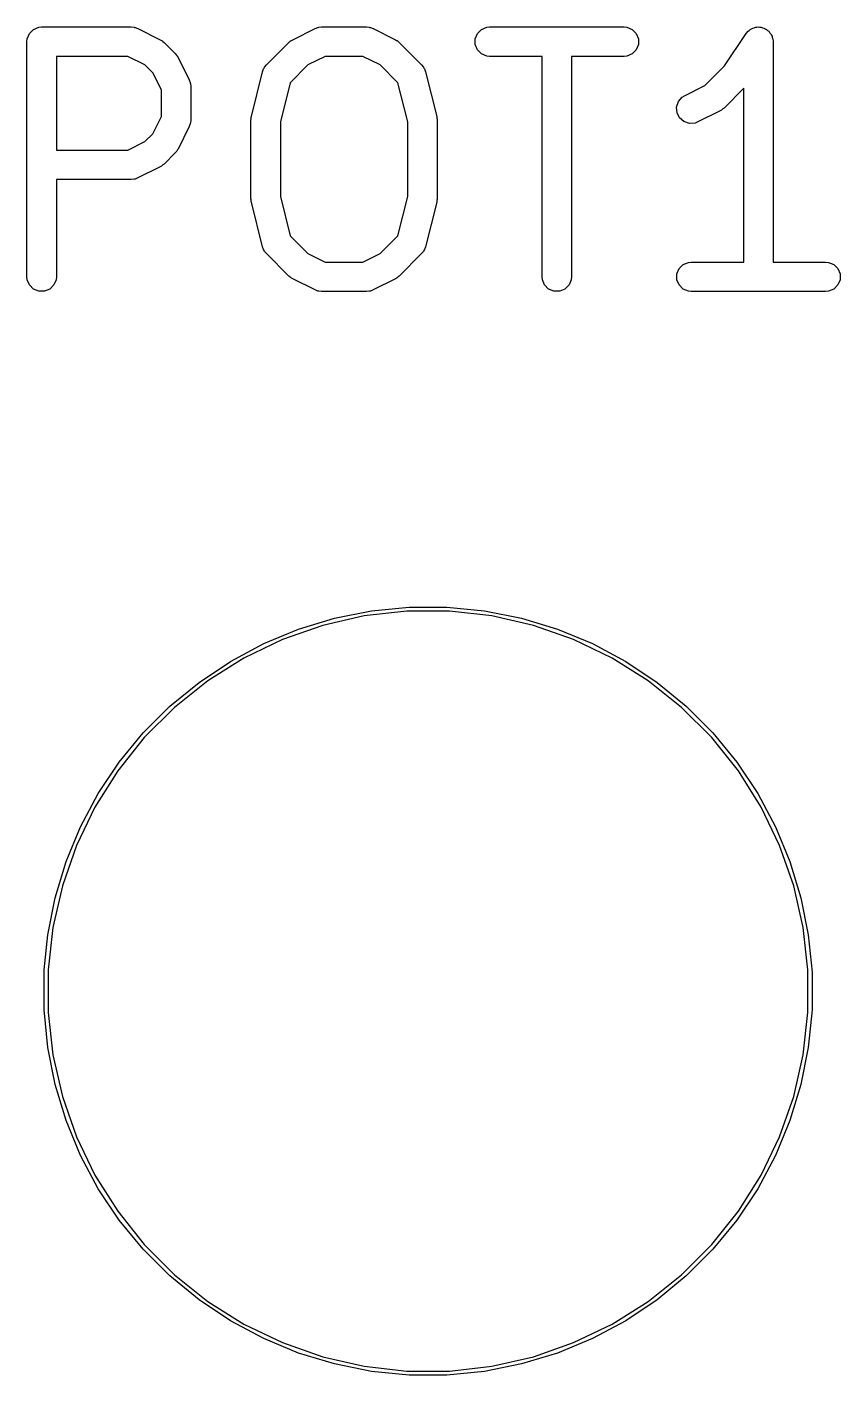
# Model space of a CAD drawing. Header units: inches. Extents: x 3.57 to 5.54, y -5.78 to -1.8.
# Drawn here: x 4.0896 to 4.3618, y -3.6841 to -3.2328 of the extents above; entities that cross this region are included whole.
import ezdxf

# ---------------------------------------------------------------- set-up
doc = ezdxf.new("R2010")
doc.units = ezdxf.units.IN
doc.header["$MEASUREMENT"] = 0
doc.layers.add('F.Silkscreen', color=41, linetype='CONTINUOUS', true_color=0xf2eda1)

msp = doc.modelspace()

# ---------------------------------------------------------------- linework, layer by layer
at = {"layer": 'F.Silkscreen', "linetype": 'CONTINUOUS'}
for p, q in [((4.0897, -3.23673), (4.09044, -3.23496)), ((4.09044, -3.23496), (4.0918, -3.2336)), ((4.0918, -3.2336), (4.09357, -3.23287)), ((4.09357, -3.23287), (4.09453, -3.23277)), ((4.09453, -3.23277), (4.12453, -3.23277)), ((4.12453, -3.23277), (4.12549, -3.23287)), ((4.12549, -3.23287), (4.12565, -3.23293)), ((4.12565, -3.23293), (4.12583, -3.23295)), ((4.12583, -3.23295), (4.12673, -3.23329)), ((4.12673, -3.23329), (4.13423, -3.23704)), ((4.17857, -3.23704), (4.18607, -3.23329)), ((4.18607, -3.23329), (4.18697, -3.23295)), ((4.18697, -3.23295), (4.18715, -3.23293)), ((4.18715, -3.23293), (4.18731, -3.23287)), ((4.18731, -3.23287), (4.18827, -3.23277)), ((4.18827, -3.23277), (4.20327, -3.23277)), ((4.20327, -3.23277), (4.20423, -3.23287)), ((4.20423, -3.23287), (4.20439, -3.23293)), ((4.20439, -3.23293), (4.20457, -3.23295)), ((4.20457, -3.23295), (4.20547, -3.23329)), ((4.20547, -3.23329), (4.21297, -3.23704)), ((4.23969, -3.23673), (4.24042, -3.23496)), ((4.24042, -3.23496), (4.24178, -3.2336)), ((4.24178, -3.2336), (4.24355, -3.23287)), ((4.24355, -3.23287), (4.24451, -3.23277)), ((4.24451, -3.23277), (4.28951, -3.23277)), ((4.28951, -3.23277), (4.29047, -3.23287)), ((4.29047, -3.23287), (4.29224, -3.2336)), ((4.29224, -3.2336), (4.2936, -3.23496)), ((4.2936, -3.23496), (4.29433, -3.23673)), ((4.32318, -3.24581), (4.33041, -3.23496)), ((4.33041, -3.23496), (4.33102, -3.23422)), ((4.33041, -3.23496), (4.33041, -3.23496)), ((4.33041, -3.23496), (4.33041, -3.23496)), ((4.33041, -3.23496), (4.33041, -3.23496)), ((4.33102, -3.23422), (4.33142, -3.23395)), ((4.33142, -3.23395), (4.33177, -3.2336)), ((4.33177, -3.2336), (4.33221, -3.23342)), ((4.33221, -3.23342), (4.33261, -3.23315)), ((4.33261, -3.23315), (4.33309, -3.23305)), ((4.33309, -3.23305), (4.33354, -3.23287)), ((4.33354, -3.23287), (4.33402, -3.23287)), ((4.33402, -3.23287), (4.3345, -3.23277)), ((4.3345, -3.23277), (4.33497, -3.23287)), ((4.33497, -3.23287), (4.33546, -3.23287)), ((4.33546, -3.23287), (4.33591, -3.23305)), ((4.33591, -3.23305), (4.33638, -3.23314)), ((4.33638, -3.23314), (4.33678, -3.23341)), ((4.33678, -3.23341), (4.33723, -3.2336)), ((4.33723, -3.2336), (4.33758, -3.23394)), ((4.33758, -3.23394), (4.33798, -3.23421)), ((4.33798, -3.23421), (4.33825, -3.23461)), ((4.33825, -3.23461), (4.33859, -3.23496)), ((4.33859, -3.23496), (4.33878, -3.2354)), ((4.33878, -3.2354), (4.33905, -3.23581)), ((4.33905, -3.23581), (4.33914, -3.23628)), ((4.33914, -3.23628), (4.33933, -3.23673)), ((4.08961, -3.23769), (4.0897, -3.23673)), ((4.08961, -3.31643), (4.08961, -3.23769)), ((4.13423, -3.23704), (4.13464, -3.2373)), ((4.13464, -3.2373), (4.13476, -3.23735)), ((4.13476, -3.23735), (4.1349, -3.23746)), ((4.1349, -3.23746), (4.13504, -3.23756)), ((4.13504, -3.23756), (4.13513, -3.23765)), ((4.13513, -3.23765), (4.13551, -3.23796)), ((4.13551, -3.23796), (4.13926, -3.24171)), ((4.16979, -3.24546), (4.17729, -3.23796)), ((4.17729, -3.23796), (4.17767, -3.23765)), ((4.17767, -3.23765), (4.17775, -3.23756)), ((4.17775, -3.23756), (4.1779, -3.23746)), ((4.1779, -3.23746), (4.17804, -3.23735)), ((4.17804, -3.23735), (4.17816, -3.2373)), ((4.17816, -3.2373), (4.17857, -3.23704)), ((4.21297, -3.23704), (4.21338, -3.2373)), ((4.21338, -3.2373), (4.2135, -3.23735)), ((4.2135, -3.23735), (4.21364, -3.23746)), ((4.21364, -3.23746), (4.21378, -3.23756)), ((4.21378, -3.23756), (4.21387, -3.23765)), ((4.21387, -3.23765), (4.21425, -3.23796)), ((4.21425, -3.23796), (4.22175, -3.24546)), ((4.23969, -3.23865), (4.23969, -3.23673)), ((4.24042, -3.24043), (4.23969, -3.23865)), ((4.24178, -3.24179), (4.24042, -3.24043)), ((4.2936, -3.24043), (4.29224, -3.24179)), ((4.29433, -3.23865), (4.2936, -3.24043)), ((4.29433, -3.23673), (4.29433, -3.23865)), ((4.33933, -3.23673), (4.33942, -3.23768)), ((4.33942, -3.23768), (4.33942, -3.23769)), ((4.33942, -3.23769), (4.33942, -3.23769)), ((4.33942, -3.23769), (4.33942, -3.23769)), ((4.33942, -3.23769), (4.33942, -3.31151)), ((4.12337, -3.24261), (4.09945, -3.24261)), ((4.09945, -3.24261), (4.09945, -3.27402)), ((4.12911, -3.24549), (4.12337, -3.24261)), ((4.13926, -3.24171), (4.13957, -3.24209)), ((4.13957, -3.24209), (4.13966, -3.24218)), ((4.13966, -3.24218), (4.13976, -3.24232)), ((4.13976, -3.24232), (4.13987, -3.24246)), ((4.13987, -3.24246), (4.13992, -3.24258)), ((4.13992, -3.24258), (4.14018, -3.24299)), ((4.14018, -3.24299), (4.14393, -3.25049)), ((4.18943, -3.24261), (4.18368, -3.24549)), ((4.20211, -3.24261), (4.18943, -3.24261)), ((4.20785, -3.24549), (4.20211, -3.24261)), ((4.24355, -3.24252), (4.24178, -3.24179)), ((4.24451, -3.24261), (4.24355, -3.24252)), ((4.26209, -3.24261), (4.24451, -3.24261)), ((4.26209, -3.31643), (4.26209, -3.24261)), ((4.28951, -3.24261), (4.27193, -3.24261)), ((4.27193, -3.24261), (4.27193, -3.31643)), ((4.29047, -3.24252), (4.28951, -3.24261)), ((4.29224, -3.24179), (4.29047, -3.24252)), ((4.13173, -3.24811), (4.12911, -3.24549)), ((4.1346, -3.25385), (4.13173, -3.24811)), ((4.16475, -3.26275), (4.1685, -3.24775)), ((4.1685, -3.24775), (4.16882, -3.24684)), ((4.16882, -3.24684), (4.16904, -3.24655)), ((4.16904, -3.24655), (4.16918, -3.24621)), ((4.16918, -3.24621), (4.16979, -3.24546)), ((4.18368, -3.24549), (4.17771, -3.25146)), ((4.21382, -3.25146), (4.20785, -3.24549)), ((4.22175, -3.24546), (4.22236, -3.24621)), ((4.22236, -3.24621), (4.2225, -3.24655)), ((4.2225, -3.24655), (4.22271, -3.24684)), ((4.22271, -3.24684), (4.22304, -3.24775)), ((4.22304, -3.24775), (4.22679, -3.26275)), ((4.31659, -3.2524), (4.32318, -3.24581)), ((4.1346, -3.26278), (4.1346, -3.25385)), ((4.14393, -3.25049), (4.14427, -3.25139)), ((4.14427, -3.25139), (4.14428, -3.25157)), ((4.14428, -3.25157), (4.14435, -3.25173)), ((4.14435, -3.25173), (4.14445, -3.25269)), ((4.14445, -3.25269), (4.14445, -3.26394)), ((4.17771, -3.25146), (4.17444, -3.26455)), ((4.21709, -3.26455), (4.21382, -3.25146)), ((4.3098, -3.25579), (4.31659, -3.2524)), ((4.32958, -3.25332), (4.32298, -3.25992)), ((4.32958, -3.31151), (4.32958, -3.25332)), ((4.30712, -3.25958), (4.30773, -3.25775)), ((4.30773, -3.25775), (4.30899, -3.2563)), ((4.30899, -3.2563), (4.3098, -3.25579)), ((4.13173, -3.26852), (4.1346, -3.26278)), ((4.16461, -3.2637), (4.16466, -3.26334)), ((4.16466, -3.26334), (4.16469, -3.26298)), ((4.16469, -3.26298), (4.16472, -3.26291)), ((4.16472, -3.26291), (4.16475, -3.26275)), ((4.22679, -3.26275), (4.22681, -3.26291)), ((4.22681, -3.26291), (4.22684, -3.26298)), ((4.22684, -3.26298), (4.22688, -3.26334)), ((4.22688, -3.26334), (4.22693, -3.2637)), ((4.30726, -3.26149), (4.30712, -3.25958)), ((4.30812, -3.26321), (4.30726, -3.26149)), ((4.30957, -3.26447), (4.30812, -3.26321)), ((4.3217, -3.26084), (4.3142, -3.26459)), ((4.32212, -3.26058), (4.3217, -3.26084)), ((4.32224, -3.26053), (4.32212, -3.26058)), ((4.32237, -3.26042), (4.32224, -3.26053)), ((4.32252, -3.26033), (4.32237, -3.26042)), ((4.32261, -3.26023), (4.32252, -3.26033)), ((4.32298, -3.25992), (4.32261, -3.26023)), ((4.14393, -3.26614), (4.14018, -3.27364)), ((4.14427, -3.26524), (4.14393, -3.26614)), ((4.14428, -3.26506), (4.14427, -3.26524)), ((4.14435, -3.2649), (4.14428, -3.26506)), ((4.14445, -3.26394), (4.14435, -3.2649)), ((4.1646, -3.26394), (4.16462, -3.26377)), ((4.1646, -3.29019), (4.1646, -3.26394)), ((4.16462, -3.26377), (4.16461, -3.2637)), ((4.17444, -3.26455), (4.17444, -3.28958)), ((4.21709, -3.28958), (4.21709, -3.26455)), ((4.22693, -3.2637), (4.22692, -3.26377)), ((4.22692, -3.26377), (4.22694, -3.26394)), ((4.22694, -3.26394), (4.22694, -3.29019)), ((4.31139, -3.26507), (4.30957, -3.26447)), ((4.3133, -3.26494), (4.31139, -3.26507)), ((4.3142, -3.26459), (4.3133, -3.26494)), ((4.12337, -3.27402), (4.12911, -3.27114)), ((4.12911, -3.27114), (4.13173, -3.26852)), ((4.09945, -3.27402), (4.12337, -3.27402)), ((4.13926, -3.27492), (4.13551, -3.27867)), ((4.13957, -3.27454), (4.13926, -3.27492)), ((4.13966, -3.27446), (4.13957, -3.27454)), ((4.13976, -3.27431), (4.13966, -3.27446)), ((4.13987, -3.27417), (4.13976, -3.27431)), ((4.13992, -3.27405), (4.13987, -3.27417)), ((4.14018, -3.27364), (4.13992, -3.27405)), ((4.13423, -3.27959), (4.12673, -3.28334)), ((4.13464, -3.27933), (4.13423, -3.27959)), ((4.13476, -3.27928), (4.13464, -3.27933)), ((4.1349, -3.27917), (4.13476, -3.27928)), ((4.13504, -3.27908), (4.1349, -3.27917)), ((4.13513, -3.27898), (4.13504, -3.27908)), ((4.13551, -3.27867), (4.13513, -3.27898)), ((4.12453, -3.28386), (4.09945, -3.28386)), ((4.09945, -3.28386), (4.09945, -3.31643)), ((4.12549, -3.28376), (4.12453, -3.28386)), ((4.12565, -3.2837), (4.12549, -3.28376)), ((4.12583, -3.28368), (4.12565, -3.2837)), ((4.12673, -3.28334), (4.12583, -3.28368)), ((4.16462, -3.29035), (4.1646, -3.29019)), ((4.16461, -3.29043), (4.16462, -3.29035)), ((4.16466, -3.29079), (4.16461, -3.29043)), ((4.17444, -3.28958), (4.17771, -3.30267)), ((4.21382, -3.30267), (4.21709, -3.28958)), ((4.22693, -3.29043), (4.22688, -3.29079)), ((4.22694, -3.29019), (4.22692, -3.29035)), ((4.22692, -3.29035), (4.22693, -3.29043)), ((4.16469, -3.29115), (4.16466, -3.29079)), ((4.16472, -3.29121), (4.16469, -3.29115)), ((4.16475, -3.29138), (4.16472, -3.29121)), ((4.1685, -3.30638), (4.16475, -3.29138)), ((4.22679, -3.29138), (4.22304, -3.30638)), ((4.22681, -3.29121), (4.22679, -3.29138)), ((4.22684, -3.29115), (4.22681, -3.29121)), ((4.22688, -3.29079), (4.22684, -3.29115)), ((4.17771, -3.30267), (4.18368, -3.30864)), ((4.20785, -3.30864), (4.21382, -3.30267)), ((4.16882, -3.30729), (4.1685, -3.30638)), ((4.16904, -3.30758), (4.16882, -3.30729)), ((4.16918, -3.30792), (4.16904, -3.30758)), ((4.16979, -3.30866), (4.16918, -3.30792)), ((4.22236, -3.30792), (4.22175, -3.30866)), ((4.2225, -3.30758), (4.22236, -3.30792)), ((4.22271, -3.30729), (4.2225, -3.30758)), ((4.22304, -3.30638), (4.22271, -3.30729)), ((4.17729, -3.31616), (4.16979, -3.30866)), ((4.18368, -3.30864), (4.18943, -3.31151)), ((4.18943, -3.31151), (4.20211, -3.31151)), ((4.20211, -3.31151), (4.20785, -3.30864)), ((4.22175, -3.30866), (4.21425, -3.31616)), ((4.30791, -3.3137), (4.30927, -3.31234)), ((4.30927, -3.31234), (4.31104, -3.31161)), ((4.31104, -3.31161), (4.312, -3.31151)), ((4.312, -3.31151), (4.32958, -3.31151)), ((4.33942, -3.31151), (4.357, -3.31151)), ((4.357, -3.31151), (4.35796, -3.31161)), ((4.35796, -3.31161), (4.35973, -3.31234)), ((4.35973, -3.31234), (4.36109, -3.3137)), ((4.0897, -3.31739), (4.08961, -3.31643)), ((4.09044, -3.31917), (4.0897, -3.31739)), ((4.09936, -3.31739), (4.09862, -3.31917)), ((4.09945, -3.31643), (4.09936, -3.31739)), ((4.17767, -3.31647), (4.17729, -3.31616)), ((4.17775, -3.31657), (4.17767, -3.31647)), ((4.1779, -3.31666), (4.17775, -3.31657)), ((4.17804, -3.31678), (4.1779, -3.31666)), ((4.17816, -3.31683), (4.17804, -3.31678)), ((4.17857, -3.31709), (4.17816, -3.31683)), ((4.18607, -3.32084), (4.17857, -3.31709)), ((4.21297, -3.31709), (4.20547, -3.32084)), ((4.21338, -3.31683), (4.21297, -3.31709)), ((4.2135, -3.31678), (4.21338, -3.31683)), ((4.21364, -3.31666), (4.2135, -3.31678)), ((4.21378, -3.31657), (4.21364, -3.31666)), ((4.21387, -3.31647), (4.21378, -3.31657)), ((4.21425, -3.31616), (4.21387, -3.31647)), ((4.26218, -3.31739), (4.26209, -3.31643)), ((4.26292, -3.31917), (4.26218, -3.31739)), ((4.27184, -3.31739), (4.2711, -3.31917)), ((4.27193, -3.31643), (4.27184, -3.31739)), ((4.30718, -3.31547), (4.30791, -3.3137)), ((4.30718, -3.31739), (4.30718, -3.31547)), ((4.30791, -3.31917), (4.30718, -3.31739)), ((4.36109, -3.3137), (4.36182, -3.31547)), ((4.36182, -3.31739), (4.36109, -3.31917)), ((4.36182, -3.31547), (4.36182, -3.31739)), ((4.0918, -3.32053), (4.09044, -3.31917)), ((4.09357, -3.32126), (4.0918, -3.32053)), ((4.09549, -3.32126), (4.09357, -3.32126)), ((4.09726, -3.32053), (4.09549, -3.32126)), ((4.09862, -3.31917), (4.09726, -3.32053)), ((4.18697, -3.32118), (4.18607, -3.32084)), ((4.18715, -3.32119), (4.18697, -3.32118)), ((4.18731, -3.32126), (4.18715, -3.32119)), ((4.18827, -3.32135), (4.18731, -3.32126)), ((4.20327, -3.32135), (4.18827, -3.32135)), ((4.20423, -3.32126), (4.20327, -3.32135)), ((4.20439, -3.32119), (4.20423, -3.32126)), ((4.20457, -3.32118), (4.20439, -3.32119)), ((4.20547, -3.32084), (4.20457, -3.32118)), ((4.26427, -3.32053), (4.26292, -3.31917)), ((4.26605, -3.32126), (4.26427, -3.32053)), ((4.26797, -3.32126), (4.26605, -3.32126)), ((4.26974, -3.32053), (4.26797, -3.32126)), ((4.2711, -3.31917), (4.26974, -3.32053)), ((4.30927, -3.32053), (4.30791, -3.31917)), ((4.31104, -3.32126), (4.30927, -3.32053)), ((4.312, -3.32135), (4.31104, -3.32126)), ((4.357, -3.32135), (4.312, -3.32135)), ((4.35796, -3.32126), (4.357, -3.32135)), ((4.35973, -3.32053), (4.35796, -3.32126)), ((4.36109, -3.31917), (4.35973, -3.32053)), ((4.20255, -3.42999), (4.18862, -3.43317)), ((4.19262, -3.43075), (4.205, -3.42829)), ((4.21675, -3.42839), (4.20255, -3.42999)), ((4.205, -3.42829), (4.21757, -3.42705)), ((4.23103, -3.42839), (4.21675, -3.42839)), ((4.21757, -3.42705), (4.2302, -3.42705)), ((4.2302, -3.42705), (4.24277, -3.42829)), ((4.24523, -3.42999), (4.23103, -3.42839)), ((4.24277, -3.42829), (4.25516, -3.43075)), ((4.25916, -3.43317), (4.24523, -3.42999)), ((4.16886, -3.43925), (4.18053, -3.43442)), ((4.18862, -3.43317), (4.17513, -3.43789)), ((4.18053, -3.43442), (4.19262, -3.43075)), ((4.25516, -3.43075), (4.26725, -3.43442)), ((4.27264, -3.43789), (4.25916, -3.43317)), ((4.26725, -3.43442), (4.27892, -3.43925)), ((4.15772, -3.44521), (4.16886, -3.43925)), ((4.17513, -3.43789), (4.16226, -3.44409)), ((4.28552, -3.44409), (4.27264, -3.43789)), ((4.27892, -3.43925), (4.29006, -3.44521)), ((4.14722, -3.45222), (4.15772, -3.44521)), ((4.16226, -3.44409), (4.15016, -3.45169)), ((4.29761, -3.45169), (4.28552, -3.44409)), ((4.29006, -3.44521), (4.30056, -3.45222)), ((4.13746, -3.46023), (4.14722, -3.45222)), ((4.15016, -3.45169), (4.13899, -3.4606)), ((4.30878, -3.4606), (4.29761, -3.45169)), ((4.30056, -3.45222), (4.31032, -3.46023)), ((4.12853, -3.46917), (4.13746, -3.46023)), ((4.13899, -3.4606), (4.12889, -3.4707)), ((4.31889, -3.4707), (4.30878, -3.4606)), ((4.31032, -3.46023), (4.31925, -3.46917)), ((4.12889, -3.4707), (4.11998, -3.48187)), ((4.12051, -3.47893), (4.12853, -3.46917)), ((4.32779, -3.48187), (4.31889, -3.4707)), ((4.31925, -3.46917), (4.32726, -3.47893)), ((4.1135, -3.48943), (4.12051, -3.47893)), ((4.32726, -3.47893), (4.33428, -3.48943)), ((4.11998, -3.48187), (4.11238, -3.49397)), ((4.3354, -3.49397), (4.32779, -3.48187)), ((4.10754, -3.50057), (4.1135, -3.48943)), ((4.33428, -3.48943), (4.34024, -3.50057)), ((4.11238, -3.49397), (4.10618, -3.50684)), ((4.34159, -3.50684), (4.3354, -3.49397)), ((4.10271, -3.51224), (4.10754, -3.50057)), ((4.34024, -3.50057), (4.34507, -3.51224)), ((4.10618, -3.50684), (4.10147, -3.52033)), ((4.34631, -3.52033), (4.34159, -3.50684)), ((4.09904, -3.52433), (4.10271, -3.51224)), ((4.34507, -3.51224), (4.34874, -3.52433)), ((4.10147, -3.52033), (4.09829, -3.53426)), ((4.34949, -3.53426), (4.34631, -3.52033)), ((4.09658, -3.53671), (4.09904, -3.52433)), ((4.34874, -3.52433), (4.3512, -3.53671)), ((4.09542, -3.54845), (4.09658, -3.53671)), ((4.09829, -3.53426), (4.09669, -3.54845)), ((4.35109, -3.54845), (4.34949, -3.53426)), ((4.3512, -3.53671), (4.35244, -3.54928)), ((4.09534, -3.54928), (4.09542, -3.54845)), ((4.09534, -3.56191), (4.09534, -3.54928)), ((4.09669, -3.54845), (4.09669, -3.56274)), ((4.35109, -3.56274), (4.35109, -3.54845)), ((4.35244, -3.54928), (4.35244, -3.56191)), ((4.09658, -3.57448), (4.09534, -3.56191)), ((4.09669, -3.56274), (4.09829, -3.57694)), ((4.34949, -3.57694), (4.35109, -3.56274)), ((4.35244, -3.56191), (4.3512, -3.57448)), ((4.09904, -3.58687), (4.09658, -3.57448)), ((4.3512, -3.57448), (4.34874, -3.58687)), ((4.09829, -3.57694), (4.10147, -3.59087)), ((4.34631, -3.59087), (4.34949, -3.57694)), ((4.10271, -3.59896), (4.09904, -3.58687)), ((4.34874, -3.58687), (4.34507, -3.59896)), ((4.10147, -3.59087), (4.10618, -3.60435)), ((4.34159, -3.60435), (4.34631, -3.59087)), ((4.10754, -3.61062), (4.10271, -3.59896)), ((4.34507, -3.59896), (4.34024, -3.61062)), ((4.10618, -3.60435), (4.11238, -3.61722)), ((4.3354, -3.61722), (4.34159, -3.60435)), ((4.1135, -3.62176), (4.10754, -3.61062)), ((4.34024, -3.61062), (4.33428, -3.62176)), ((4.11238, -3.61722), (4.11998, -3.62932)), ((4.32779, -3.62932), (4.3354, -3.61722)), ((4.12051, -3.63227), (4.1135, -3.62176)), ((4.33428, -3.62176), (4.32726, -3.63227)), ((4.11998, -3.62932), (4.12889, -3.64049)), ((4.12853, -3.64203), (4.12051, -3.63227)), ((4.31889, -3.64049), (4.32779, -3.62932)), ((4.32726, -3.63227), (4.31925, -3.64203)), ((4.13746, -3.65096), (4.12853, -3.64203)), ((4.12889, -3.64049), (4.13899, -3.65059)), ((4.30878, -3.65059), (4.31889, -3.64049)), ((4.31925, -3.64203), (4.31032, -3.65096)), ((4.14722, -3.65897), (4.13746, -3.65096)), ((4.13899, -3.65059), (4.15016, -3.6595)), ((4.29761, -3.6595), (4.30878, -3.65059)), ((4.31032, -3.65096), (4.30056, -3.65897)), ((4.15772, -3.66599), (4.14722, -3.65897)), ((4.15016, -3.6595), (4.16226, -3.6671)), ((4.28552, -3.6671), (4.29761, -3.6595)), ((4.30056, -3.65897), (4.29006, -3.66599)), ((4.16886, -3.67194), (4.15772, -3.66599)), ((4.16226, -3.6671), (4.17513, -3.6733)), ((4.27264, -3.6733), (4.28552, -3.6671)), ((4.29006, -3.66599), (4.27892, -3.67194)), ((4.18053, -3.67678), (4.16886, -3.67194)), ((4.17513, -3.6733), (4.18862, -3.67802)), ((4.25916, -3.67802), (4.27264, -3.6733)), ((4.27892, -3.67194), (4.26725, -3.67678)), ((4.19262, -3.68044), (4.18053, -3.67678)), ((4.18862, -3.67802), (4.20255, -3.6812)), ((4.24523, -3.6812), (4.25916, -3.67802)), ((4.26725, -3.67678), (4.25516, -3.68044)), ((4.205, -3.68291), (4.19262, -3.68044)), ((4.20255, -3.6812), (4.21675, -3.6828)), ((4.21757, -3.68415), (4.205, -3.68291)), ((4.21675, -3.6828), (4.23103, -3.6828)), ((4.24277, -3.68291), (4.2302, -3.68415)), ((4.23103, -3.6828), (4.24523, -3.6812)), ((4.25516, -3.68044), (4.24277, -3.68291)), ((4.2302, -3.68415), (4.21757, -3.68415))]:
    msp.add_line(p, q, dxfattribs=at)

doc.saveas('drawing.dxf')
